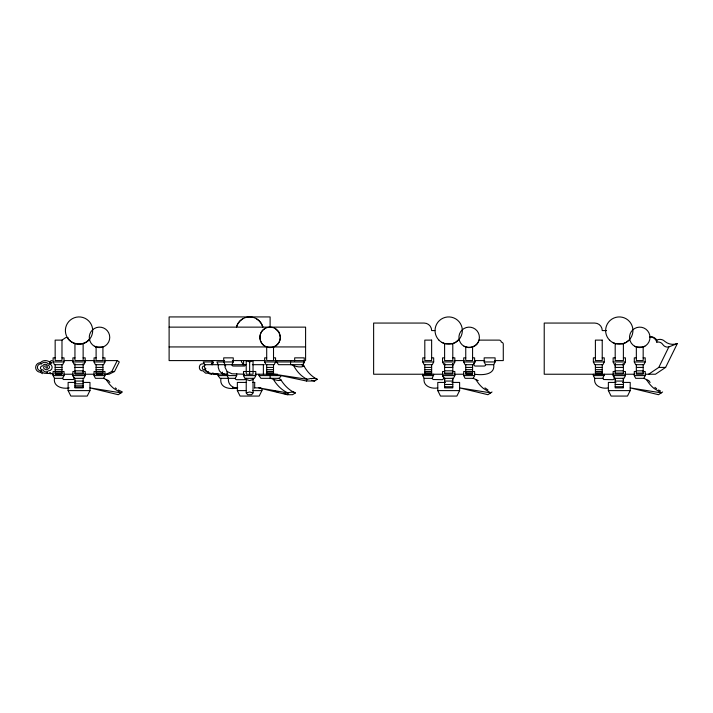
<?xml version="1.0" encoding="UTF-8"?>
<svg xmlns="http://www.w3.org/2000/svg" width="713" height="713" viewBox="0 0 713 713"><rect width="100%" height="100%" fill="white"/><g stroke="black" fill="none" stroke-linecap="round" stroke-linejoin="round"><path stroke-width="1.07" d="M52.031 360.591A1.916 1.916 0 0 0 49.981 362.266L50.587 363.478L51.871 363.051L51.693 362.347L50.988 362.525M52.129 373.87L52.022 373.291A1.23 1.23 0 0 1 50.373 373.309L50.035 372.819A1.702 1.702 0 0 1 47.299 372.819A4.323 4.323 0 0 1 41.309 370.849A3.52 3.52 0 0 1 37.424 367.347A3.52 3.52 0 0 1 41.309 363.853A4.715 4.715 0 0 1 48.315 363.853L49.767 364.004L49.981 362.266A7.647 7.647 0 0 0 45.204 360.591A6.488 6.488 0 0 0 40.427 362.685A4.777 4.777 0 0 0 35.65 367.462A4.777 4.777 0 0 0 40.427 372.231L42.388 373.692M49.981 362.266L49.767 364.004A3.52 3.52 0 0 1 48.315 370.849A3.164 3.164 0 0 1 42.967 369.815A1.979 1.979 0 0 1 40.472 368.077A1.979 1.979 0 0 1 42.637 365.938A2.807 2.807 0 0 1 47.227 365.127A1.943 1.943 0 0 1 49.438 366.767A1.943 1.943 0 0 1 47.807 368.978A1.943 1.943 0 0 1 44.696 368.978A1.56 1.56 0 0 1 43.725 366.999A1.56 1.56 0 0 1 45.703 366.027A1.266 1.266 0 0 1 47.299 367.73L46.372 368.166L45.801 367.32M50.267 373.906L50.373 373.309M47.147 373.434L47.299 372.819M49.874 373.434L50.035 372.819M301.679 364.682L303.863 365.822L303.711 366.313C299.87 367.863 295.111 366.429 291.546 364.682M479.011 340.119C477.469 346.652 469.671 348.817 464.047 346.233A10.232 10.232 0 0 1 464.047 328.506A10.232 10.232 0 0 1 479.403 337.365A10.232 10.232 0 0 1 464.047 346.233M306.403 381L307.178 379.307L310.262 378.585L314.576 378.389L317.312 379.307L314.602 381L306.403 381L274.416 374.236L307.178 379.307C301.278 376.535 296.849 371.428 293.729 365.822M648.625 374.236L658.803 367.409L668.847 346.937L677.35 343.523L665.621 367.409L655.452 374.236L645.39 374.236M61.986 357.855L64.027 357.855L64.027 361.954L62.664 364.682L54.473 364.682L53.11 361.954L53.11 357.855L55.159 357.855M74.945 371.509L72.904 371.509L72.904 375.599L74.268 378.327L73.582 379.512L63.35 379.512L62.664 378.327L64.027 375.599L64.027 371.509L53.11 371.509L53.11 375.599L54.473 378.327C52.967 386.678 62.789 389.28 69.214 387.881M83.136 357.855L85.186 357.855L85.186 361.954L83.822 364.682L74.268 364.682L72.904 361.954L72.904 357.855L74.945 357.855M85.186 375.599L83.822 378.327L74.268 378.327L72.904 375.599L85.186 375.599L85.186 371.509L83.136 371.509M83.136 382.426L89.963 382.426L89.963 390.608L87.227 396.071L70.854 396.071L68.127 390.608L68.127 382.426L75.765 382.426M102.922 357.855L104.971 357.855L104.971 361.954L103.608 364.682L95.417 364.682L94.054 361.954L94.054 357.855L96.103 357.855M103.608 378.327L104.971 375.599L104.971 371.509L94.054 371.509L94.054 375.599L95.417 378.327L103.608 378.327L108.563 380.617L109.882 382.462M106.335 374.236L111.798 371.509L117.253 360.591L119.303 361.954L114.526 371.509L109.071 374.236L104.116 374.236M211.422 364.682L212.786 361.954L203.232 361.954L204.595 364.682C203.357 370.715 209.497 374.468 214.836 374.236M225.754 365.867A1.364 1.364 0 0 1 225.067 364.682L223.704 361.954L223.704 357.855L233.258 357.855L233.258 361.954L231.894 364.682A1.364 1.364 0 0 0 233.258 366.045L244.176 366.045A1.364 1.364 0 0 0 245.539 364.682M225.067 364.682L225.067 367.409L227.117 371.509L227.117 375.599L228.481 378.327L235.308 378.327L236.671 375.599L236.671 373.55M255.78 375.599L254.416 378.327L244.862 378.327L243.498 375.599L243.498 371.509L255.78 371.509L255.78 375.599L243.498 375.599M273.516 357.855L275.566 357.855L275.566 361.954L274.202 364.682L266.011 364.682L264.648 361.954L264.648 357.855L266.698 357.855M261.921 388.567L261.921 390.608L259.193 396.071L240.085 396.071L237.349 390.608L237.349 382.426L246.564 382.426M302.865 366.5L303.774 362.864M431.632 357.855L433.682 357.855L433.682 361.954L432.319 364.682L424.128 364.682L422.764 361.954L422.764 357.855L424.805 357.855M444.6 371.509L442.55 371.509L442.55 375.599L443.914 378.327L442.55 379.69L432.996 379.512L432.319 378.327L433.682 374.236M452.791 357.855L454.832 357.855L454.832 361.954L453.468 364.682L443.914 364.682L442.55 361.954L442.55 357.855L444.6 357.855M454.832 375.599L453.468 378.327L443.914 378.327A3.583 3.583 0 0 0 442.55 375.599L454.832 375.599L454.832 371.509L452.791 371.509M451.971 382.426L459.609 382.426L459.609 390.608L456.881 396.071L440.5 396.071L437.773 390.608L437.773 382.426L445.42 382.426M472.576 357.855L474.626 357.855L474.626 361.954L473.254 364.682L465.072 364.682L463.708 361.954L463.708 357.855L465.749 357.855M473.254 378.327L474.626 375.599L474.626 371.509L463.708 371.509L463.708 375.599L465.072 378.327L473.254 378.327L478.218 380.617M493.726 364.682L495.098 361.954L495.098 357.855L484.18 357.855L484.18 361.954L485.544 364.682L493.726 364.682C495.241 375.225 481.694 375.27 474.706 374.236M602.227 357.855L604.276 357.855L604.276 361.954L602.913 364.682L594.722 364.682L593.359 361.954L593.359 357.855L595.4 357.855M614.401 377.551A3.583 3.583 0 0 1 614.508 378.327L613.144 379.69L603.59 379.512L602.913 378.327L604.276 374.236M623.385 357.855L625.426 357.855L625.426 361.954L624.062 364.682L614.508 364.682L613.144 361.954L613.144 357.855L615.194 357.855M623.385 371.509L625.426 371.509L625.426 375.599L624.062 378.327L614.508 378.327L613.144 375.599L613.144 371.509L615.194 371.509M622.565 382.426L630.203 382.426L630.203 390.608L627.476 396.071L611.094 396.071L608.367 390.608L608.367 382.426L616.014 382.426M643.171 357.855L645.22 357.855L645.22 361.954L643.848 364.682L635.666 364.682L634.303 361.954L634.303 357.855L636.344 357.855M636.344 371.509L634.303 371.509L634.303 375.599L635.666 378.327L643.848 378.327L645.22 375.599L645.22 371.509L643.171 371.509M287.232 394.708L288.105 392.979L290.565 392.239L293.711 392.043L295.342 392.979L292.544 394.708L287.232 394.708L258.766 387.881L288.105 392.979C281.849 390.296 276.92 385.234 273.453 379.468L271.074 378.327M40.427 372.231L41.309 370.849M302.642 364.682L304.567 361.954L304.567 360.591L274.523 360.591M253.044 378.327L253.044 392.872L251.68 394.708L247.589 394.708L246.226 392.872L246.226 378.327M205.148 364.86L204.319 365.938C201.351 365.662 201.77 370.591 204.649 369.815L206.226 371.598L208.597 371.749M203.998 363.006L203.009 363.853C198.107 363.291 198.107 371.411 203.009 370.849L205.549 373.131L211.039 373.318M212.118 361.161L213.615 360.591M242.812 318.756L239.987 320.93L237.821 323.755L236.458 327.044A13.645 13.645 0 0 1 262.821 327.044L261.457 323.755L259.282 320.93L256.457 318.756M273.578 346.91C277.598 345.609 280.28 341.527 280.343 337.365A10.232 10.232 0 0 0 264.986 328.506C257.625 332.356 258.632 344.522 266.635 346.91M628.937 340.226L626.112 342.4L622.814 343.764M212.581 362.525L213.285 362.347L213.463 363.051L211.806 363.193L211.378 364.004L212.634 364.735M61.986 340.119L61.986 360.591L55.159 360.591L55.159 340.119L61.986 340.119L65.863 337.525L68.02 337.525M492.023 391.972L487.933 394.708L459.609 387.881L490.687 392.872L483.387 388.407A31.336 31.336 0 0 1 478.441 383.3L475.723 379.468M662.618 391.972L658.527 394.708L630.203 387.881L661.281 392.872L653.981 388.407A31.336 31.336 0 0 1 649.035 383.3L646.317 379.468M253.044 379.468L249.639 380.617L246.226 379.468M213.615 373.291L211.975 373.309L213.962 373.55M246.226 392.872L249.639 391.972L253.044 392.872M67.316 337.525C71.576 345.324 84.214 346.188 89.517 339.156L89.624 340.021M452.229 343.764L455.518 342.4L459.163 339.156L459.279 340.021M642.404 347.258L644.873 346.233M249.639 361.954L253.044 360.591L253.044 374.236L246.226 374.236L246.226 360.591L249.639 361.954L249.639 374.236M169.115 327.133L305.592 327.133L305.592 360.591M434.885 330.574L431.65 330.574A7.522 7.522 0 0 0 424.128 323.06L373.63 323.06L373.63 374.236L443.486 374.236M606.558 330.574L602.244 330.574A7.522 7.522 0 0 0 594.722 323.06L544.224 323.06L544.224 374.236L614.08 374.236M479.172 340.119L499.189 340.119A2.05 2.05 0 0 1 501.239 342.16A2.05 2.05 0 0 1 503.28 344.21L503.28 360.591L494.546 360.591M444.6 343.523L452.791 343.523L452.791 360.591L444.6 360.591L444.6 343.523L441.873 342.4M615.194 343.523L623.385 343.523L623.385 360.591L615.194 360.591L615.194 343.523L612.458 342.4M169.115 346.937L305.592 346.937M636.344 346.937L643.171 346.937L643.171 360.591L636.344 360.591L636.344 346.937L634.641 346.233A10.232 10.232 0 0 1 634.641 328.506A10.232 10.232 0 0 1 649.989 337.365A10.232 10.232 0 0 1 634.641 346.233M64.143 360.591L73.029 360.591M83.991 360.591L94.998 360.591M103.991 360.591L117.253 360.591M224.595 360.591L169.115 360.591L169.115 316.929L270.111 316.929L270.111 327.044M232.358 360.591L265.316 360.591M454.154 360.591L464.216 360.591M474.894 360.591L484.724 360.591M53.11 361.954L64.027 361.954M72.904 361.954L85.186 361.954M94.054 361.954L104.971 361.954M233.258 361.954L216.886 361.954L218.249 364.682L218.249 367.409L219.381 370.822L221.663 373.095L225.067 374.236M264.648 361.954L275.566 361.954M276.582 360.591L276.582 361.954L304.567 361.954M422.764 361.954L433.682 361.954M442.55 361.954L454.832 361.954M463.708 361.954L474.626 361.954M484.18 361.954L495.098 361.954M593.359 361.954L604.276 361.954M613.144 361.954L625.426 361.954M634.303 361.954L645.22 361.954M204.595 364.682L245.816 364.682M252.366 364.682L264.229 364.682M302.865 364.682L278.516 364.682L276.582 361.954M444.6 366.045L444.939 363.897M452.791 366.045L452.443 363.897M615.194 366.045L615.533 363.897M623.385 366.045L623.037 363.897M55.159 367.409L61.986 367.409M74.945 367.409L83.136 367.409M96.103 367.409L102.922 367.409M266.698 367.409L273.516 367.409M424.805 367.409L431.632 367.409M444.6 367.409L452.791 367.409M465.749 367.409L472.576 367.409M595.4 367.409L602.227 367.409M615.194 367.409L623.385 367.409M636.344 367.409L643.171 367.409M658.803 367.409L665.621 367.409M55.159 369.682L61.986 369.682M96.103 369.682L102.922 369.682M266.698 369.682L273.516 369.682M424.805 369.682L431.632 369.682M465.749 369.682L472.576 369.682M595.4 369.682L602.227 369.682M74.945 370.822L83.136 370.822M444.6 370.822L452.791 370.822M615.194 370.822L623.385 370.822M636.344 370.822L643.171 370.822M111.798 371.509L114.526 371.509M266.698 371.509L273.516 371.509M424.805 371.509L431.632 371.509M595.4 371.509L602.227 371.509M55.159 372.872L61.986 372.872M96.103 372.872L102.922 372.872M266.698 372.872L273.516 372.872M424.805 372.872L431.632 372.872M465.749 372.872L472.576 372.872M595.4 372.872L602.227 372.872M74.945 373.095L83.136 373.095M444.6 373.095L452.791 373.095M615.194 373.095L623.385 373.095M636.344 373.095L643.171 373.095M55.159 373.781L61.986 373.781M96.103 373.781L102.922 373.781M266.698 373.781L273.516 373.781M424.805 373.781L431.632 373.781M465.749 373.781L472.576 373.781M595.4 373.781L602.227 373.781M64.027 374.236L73.074 374.236M84.036 374.236L94.143 374.236M228.053 374.236L213.971 373.969L218.044 374.058M244.55 374.236L231.894 373.781L227.117 371.509M255.147 374.236L277.455 374.236M454.11 374.236L463.869 374.236M624.472 374.236L634.606 374.236M53.11 375.599L64.027 375.599M94.054 375.599L104.971 375.599M218.071 374.236L218.071 375.599L236.671 375.599M259.006 375.599L281.207 375.599L279.273 378.327L260.94 378.327L259.006 375.599L259.006 374.236M422.764 374.236L422.764 375.599L433.682 375.599M463.708 375.599L474.626 375.599M593.359 374.236L593.359 375.599L604.276 375.599M625.426 375.599L613.144 375.599A3.583 3.583 0 0 1 614.134 376.812M634.303 375.599L645.22 375.599M54.473 378.327L62.664 378.327M228.294 378.327L219.996 378.327L218.071 375.599M422.764 375.599L424.128 378.327L432.319 378.327M593.359 375.599L594.722 378.327L602.913 378.327M444.6 379.69L444.939 378.327M452.791 379.69L452.443 378.327M615.194 379.69L615.533 378.327M623.385 379.69L623.037 378.327M74.945 381.054L83.136 381.054M444.6 381.054L452.791 381.054M615.194 381.054L623.385 381.054M252.705 382.426L254.755 382.426M74.945 383.79L83.136 383.79M444.6 384.467L452.791 384.467M615.194 384.467L623.385 384.467M74.945 385.831L83.136 385.831M444.6 386.74L452.791 386.74M615.194 386.74L623.385 386.74M74.945 387.204L83.136 387.204M237.794 387.881C230.602 389.672 219.034 388.282 220.959 378.327M254.354 387.881L260.887 387.881M437.773 387.881C431.517 389.245 422.666 386.107 424.128 378.327M608.367 387.881C602.111 389.245 593.252 386.107 594.722 378.327M68.127 390.608L89.963 390.608M237.349 390.608L246.564 390.608M252.705 390.608L261.921 390.608M437.773 390.608L459.609 390.608M608.367 390.608L630.203 390.608M211.529 374.12L209.141 373.692M236.671 387.881C231.627 387.89 227.536 383.371 228.481 378.327M311.385 380.279L314.602 381M274.853 391.161L278.088 391.972M283.48 393.344L287.794 394.432M273.453 379.468L278.32 380.537L280.797 380.314L280.69 379.468L278.311 378.327M232.447 387.426L233.989 387.881M94.392 346.233A10.232 10.232 0 0 0 109.749 337.365A10.232 10.232 0 0 0 94.392 328.506A10.232 10.232 0 0 0 94.392 346.233L96.103 346.937L102.922 346.937L102.922 360.591L96.103 360.591L96.103 346.304M643.848 378.327L648.812 380.617L650.122 382.462M295.342 392.979C289.086 390.296 284.157 385.234 280.69 379.468M317.312 379.307C311.412 376.535 306.982 371.428 303.863 365.822M658.554 389.958L660.55 391.045M118.313 389.958L122.378 391.972L118.278 394.708L89.963 387.881L121.032 392.872L113.732 388.407A31.336 31.336 0 0 1 108.795 383.3L106.077 379.468M487.959 389.958L484.947 387.881M654.846 387.346L656.655 388.728M115.301 387.881L116.406 388.728M275.227 328.506L278.97 332.249L280.343 337.365A10.232 10.232 0 0 1 264.986 346.233A10.232 10.232 0 0 1 264.986 328.506M205.469 368.193L205.834 368.674M40.427 362.685L41.309 363.853M677.35 343.523A12.531 12.531 0 0 1 664.89 341.456A6.827 6.827 0 0 0 656.816 340.119A7.62 7.62 0 0 0 649.989 336.705L649.989 337.365M656.816 340.119L656.816 342.16A5.633 5.633 0 0 1 662.832 344.548A5.633 5.633 0 0 0 668.847 346.937M643.171 364.682L643.171 374.236L636.344 374.236L636.344 364.682M623.385 363.862L623.385 374.236L615.194 374.236L615.194 363.862M623.385 378.327L623.385 387.881L615.194 387.881L615.194 378.327M602.227 364.682L602.227 374.236M595.4 364.682L595.4 374.236M475.304 360.591L475.304 361.954A3.583 3.583 0 0 0 473.94 364.682A1.364 1.364 0 0 0 475.304 366.045L484.18 366.045A1.364 1.364 0 0 0 485.544 364.682M472.576 346.937L472.576 360.591L465.749 360.591L465.749 346.937M472.576 364.682L472.576 374.236L465.749 374.236L465.749 364.682M452.791 363.737L452.791 374.236L444.6 374.236L444.6 363.862M452.791 378.327L452.791 387.881L444.6 387.881L444.6 378.327M431.632 364.682L431.632 374.236M424.805 364.682L424.805 374.236M304.228 361.954L304.228 357.855L294.674 357.855L294.674 360.93M290.574 360.591L290.574 364.682M273.516 346.937L273.516 360.591L266.698 360.591L266.698 346.937M273.516 364.682L273.516 374.236M270.111 374.236L270.111 378.327M266.698 364.682L266.698 374.236M263.382 364.682L263.382 374.236M254.684 382.426L254.684 387.881M244.176 374.236L244.176 375.599M243.596 360.591L243.596 364.789M241.449 360.591L241.449 361.954A3.583 3.583 0 0 1 242.812 364.682M222.447 372.115L222.447 374.236M102.922 364.682L102.922 374.236L96.103 374.236L96.103 364.682M83.136 343.523L83.136 360.591L74.945 360.591L74.945 343.523M83.136 363.737L83.136 374.236L74.945 374.236L74.945 363.737M83.136 378.327L83.136 387.881L74.945 387.881L74.945 378.327M61.986 364.682L61.986 374.236L55.159 374.236L55.159 364.682M235.308 378.327A1.364 1.364 0 0 0 236.671 379.69L244.176 379.69A1.364 1.364 0 0 0 245.539 378.327M649.989 336.705A7.674 7.674 0 0 1 656.816 342.16M53.11 374.236A1.096 1.096 0 0 1 52.147 373.657M431.632 340.119L424.805 340.119L424.805 360.591L431.632 360.591L431.632 340.119M602.227 340.119L595.4 340.119L595.4 360.591L602.227 360.591L602.227 340.119M439.039 340.226A13.645 13.645 0 0 0 461.872 334.112A13.645 13.645 0 0 0 445.162 317.392A13.645 13.645 0 0 0 439.039 340.226M609.633 340.226A13.645 13.645 0 0 0 632.467 334.112A13.645 13.645 0 0 0 615.756 317.392A13.645 13.645 0 0 0 609.633 340.226M72.218 342.4A13.645 13.645 0 0 0 92.69 330.574A13.645 13.645 0 0 0 72.218 318.756A13.645 13.645 0 0 0 72.218 342.4"/></g></svg>
